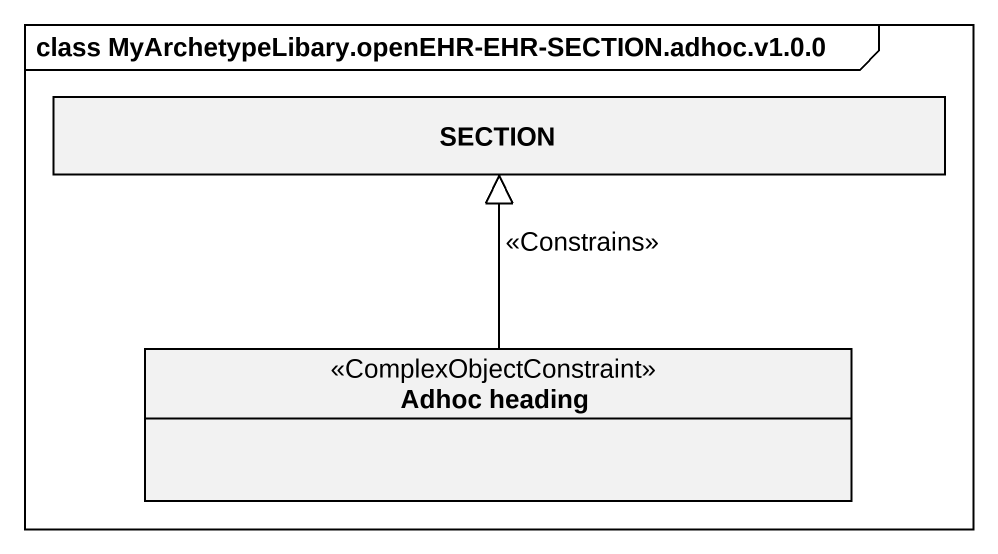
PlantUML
@startuml
mainframe class MyArchetypeLibary.openEHR-EHR-SECTION.adhoc.v1.0.0
hide circle
hide empty members
class SECTION
class "Adhoc heading" as Adhoc_heading <<ComplexObjectConstraint>>
Adhoc_heading -up-|> SECTION : <<Constrains>>
@enduml
